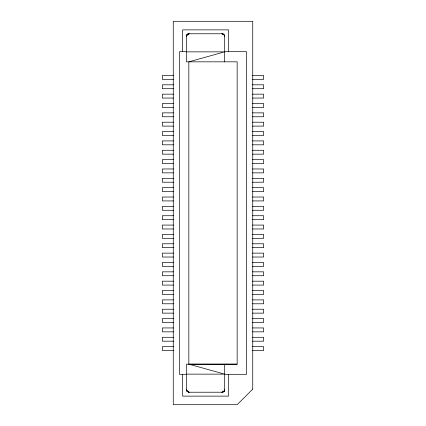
<?xml version="1.0" encoding="UTF-8"?>
<svg xmlns="http://www.w3.org/2000/svg" width="426" height="426" viewBox="0 0 426 426"><rect width="100%" height="100%" fill="white"/><g stroke="black" fill="none" stroke-linecap="round" stroke-linejoin="round"><path stroke-width="0.64" d="M186.503 51.86L224.688 51.86L188.84 61.823L188.84 364.177L224.688 364.171L224.688 389.513L224.06 391.324L222.287 392.218L189.219 392.234L187.424 391.611L186.524 389.827L186.503 364.161L237.16 364.177L237.16 61.823L186.503 61.839L186.503 36.487L187.035 34.804L187.898 34.075L189.219 33.766L221.973 33.766L223.645 34.288L224.374 35.156L224.688 36.487L224.688 61.829M224.688 389.513L223.767 391.611L221.973 392.234L223.645 391.712L223.293 391.925L224.443 390.695L224.06 391.324L224.672 389.827L224.374 390.844M186.503 36.487L187.035 34.804L186.503 36.487L186.572 35.864M188.414 33.984L187.424 34.389L189.219 33.766M187.898 34.075L188.91 33.782M221.973 392.234L222.59 392.17M186.503 51.69L179.49 51.69L179.49 374.31L186.503 374.31M224.688 51.69L246.51 51.69L246.51 374.31L224.688 374.31M173.526 75.461L162.349 75.461L162.349 79.353L173.526 79.353M252.474 75.461L263.651 75.461L263.651 79.353L252.474 79.353M173.526 84.811L162.349 84.811L162.349 88.709L173.526 88.709M252.474 84.811L263.651 84.811L263.651 88.709L252.474 88.709M173.526 94.162L162.349 94.162L162.349 98.06L173.526 98.06M252.474 94.162L263.651 94.162L263.651 98.06L252.474 98.06M173.526 103.513L162.349 103.513L162.349 107.411L173.526 107.411M252.474 103.513L263.651 103.513L263.651 107.411L252.474 107.411M173.526 112.863L162.349 112.863L162.349 116.761L173.526 116.761M252.474 112.863L263.651 112.863L263.651 116.761L252.474 116.761M173.526 122.214L162.349 122.214L162.349 126.112L173.526 126.112M252.474 122.214L263.651 122.214L263.651 126.112L252.474 126.112M173.526 131.565L162.349 131.565L162.349 135.463L173.526 135.463M252.474 131.565L263.651 131.565L263.651 135.463L252.474 135.463M173.526 140.915L162.349 140.915L162.349 144.813L173.526 144.813M252.474 140.915L263.651 140.915L263.651 144.813L252.474 144.813M173.526 150.271L162.349 150.271L162.349 154.164L173.526 154.164M252.474 150.271L263.651 150.271L263.651 154.164L252.474 154.164M173.526 159.622L162.349 159.622L162.349 163.515L173.526 163.515M252.474 159.622L263.651 159.622L263.651 163.515L252.474 163.515M173.526 168.973L162.349 168.973L162.349 172.865L173.526 172.865M252.474 168.973L263.651 168.973L263.651 172.865L252.474 172.865M173.526 178.324L162.349 178.324L162.349 182.221L173.526 182.221M252.474 178.324L263.651 178.324L263.651 182.221L252.474 182.221M173.526 187.674L162.349 187.674L162.349 191.572L173.526 191.572M252.474 187.674L263.651 187.674L263.651 191.572L252.474 191.572M173.526 197.025L162.349 197.025L162.349 200.923L173.526 200.923M252.474 197.025L263.651 197.025L263.651 200.923L252.474 200.923M173.526 206.376L162.349 206.376L162.349 210.274L173.526 210.274M252.474 206.376L263.651 206.376L263.651 210.274L252.474 210.274M173.526 215.726L162.349 215.726L162.349 219.624L173.526 219.624M252.474 215.726L263.651 215.726L263.651 219.624L252.474 219.624M173.526 225.077L162.349 225.077L162.349 228.975L173.526 228.975M252.474 225.077L263.651 225.077L263.651 228.975L252.474 228.975M173.526 234.428L162.349 234.428L162.349 238.326L173.526 238.326M252.474 234.428L263.651 234.428L263.651 238.326L252.474 238.326M173.526 243.778L162.349 243.778L162.349 247.676L173.526 247.676M252.474 243.778L263.651 243.778L263.651 247.676L252.474 247.676M173.526 253.135L162.349 253.135L162.349 257.027L173.526 257.027M252.474 253.135L263.651 253.135L263.651 257.027L252.474 257.027M173.526 262.485L162.349 262.485L162.349 266.378L173.526 266.378M252.474 262.485L263.651 262.485L263.651 266.378L252.474 266.378M173.526 271.836L162.349 271.836L162.349 275.728L173.526 275.728M252.474 271.836L263.651 271.836L263.651 275.728L252.474 275.728M173.526 281.187L162.349 281.187L162.349 285.085L173.526 285.085M252.474 281.187L263.651 281.187L263.651 285.085L252.474 285.085M173.526 290.537L162.349 290.537L162.349 294.435L173.526 294.435M252.474 290.537L263.651 290.537L263.651 294.435L252.474 294.435M173.526 299.888L162.349 299.888L162.349 303.786L173.526 303.786M252.474 299.888L263.651 299.888L263.651 303.786L252.474 303.786M173.526 309.239L162.349 309.239L162.349 313.137L173.526 313.137M252.474 309.239L263.651 309.239L263.651 313.137L252.474 313.137M173.526 318.589L162.349 318.589L162.349 322.487L173.526 322.487M252.474 318.589L263.651 318.589L263.651 322.487L252.474 322.487M173.526 327.94L162.349 327.94L162.349 331.838L173.526 331.838M252.474 327.94L263.651 327.94L263.651 331.838L252.474 331.838M173.526 337.291L162.349 337.291L162.349 341.189L173.526 341.189M252.474 337.291L263.651 337.291L263.651 341.189L252.474 341.189M173.526 346.647L162.349 346.647L162.349 350.539L173.526 350.539M252.474 346.647L263.651 346.647L263.651 350.539L252.474 350.539M186.503 374.14L224.688 374.14L188.84 364.177M224.688 364.171L237.16 364.177M188.414 392.016L186.822 390.844L187.035 391.196L186.503 389.513L187.136 391.324L189.219 392.234M221.973 33.766L223.645 34.288L221.973 33.766L222.59 33.83M187.898 391.925L188.91 392.218M224.374 35.156L224.688 36.487M186.503 389.513L186.572 390.136M228.586 51.69L228.586 29.873L182.61 29.873L182.61 51.69M228.586 374.31L228.586 396.127L182.61 396.127L182.61 374.31M187.136 34.676L186.822 35.156L188.047 34.005L187.136 34.676M252.74 389.114L237.16 404.7L173.26 404.7L173.26 21.3L252.74 21.3L252.74 389.114M223.767 34.389L223.293 34.075L224.443 35.305L224.672 36.173L223.767 34.389"/></g></svg>
